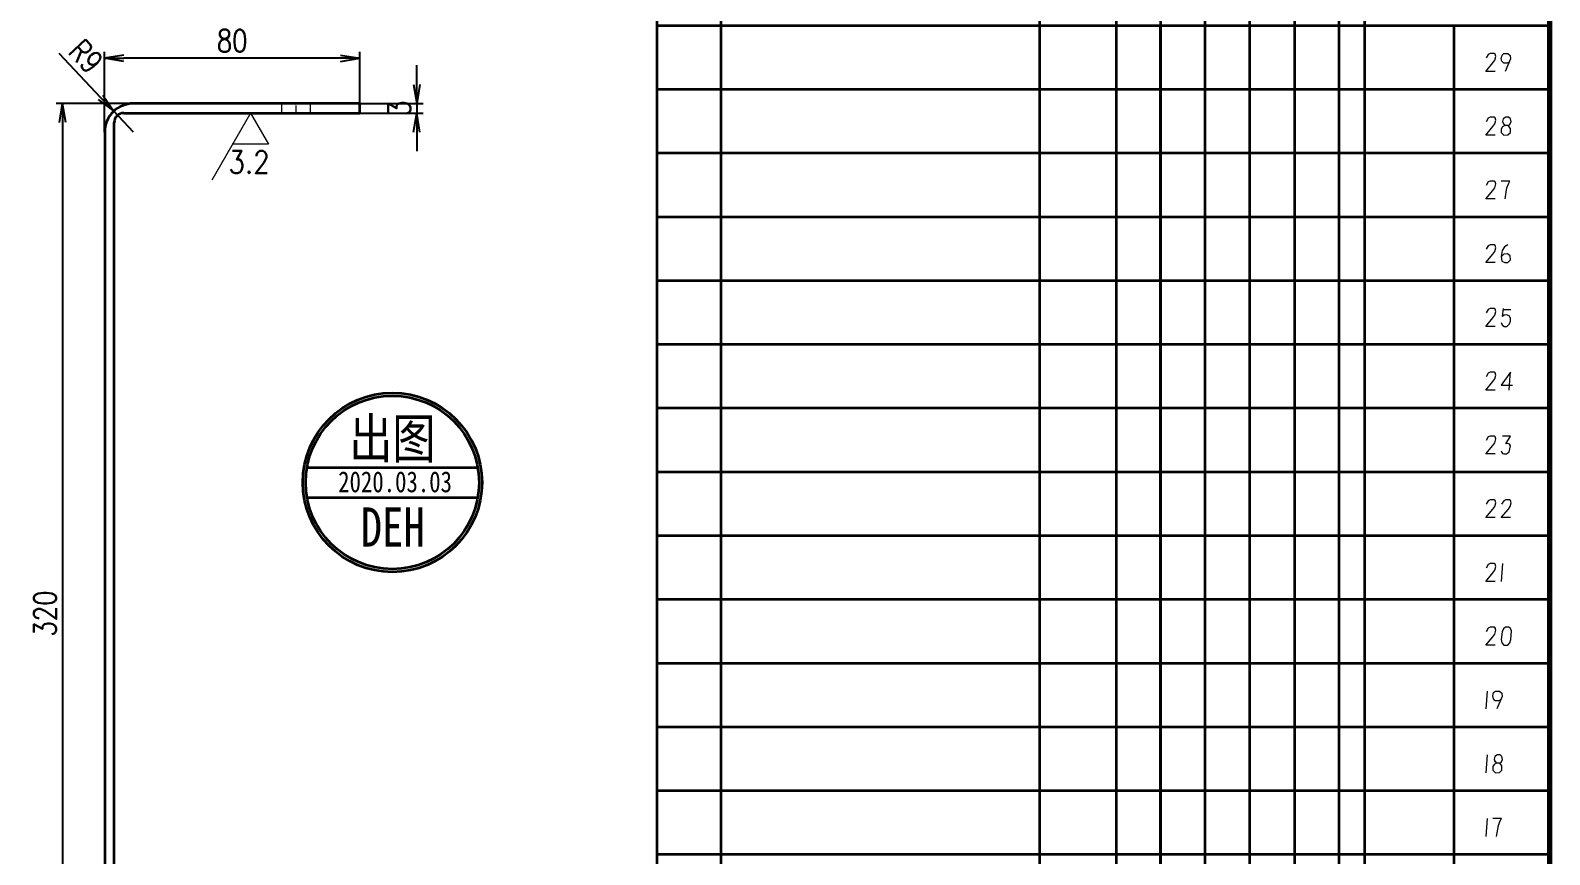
# Model space of a CAD drawing. Header units: millimetres. Extents: x 1333 to 104182, y -62616 to -5704.
# Drawn here: x 46694.8 to 47171.3, y -61922.8 to -61664.3 of the extents above; entities that cross this region are included whole.
import ezdxf
from ezdxf.enums import TextEntityAlignment as Align

# ---------------------------------------------------------------- set-up
doc = ezdxf.new("R2010")
doc.units = ezdxf.units.MM
doc.header["$LTSCALE"] = 0.5
doc.linetypes.add('DASHDOT', pattern=[18.5, 12, -3, 0.5, -3])
doc.linetypes.add('DASHED', pattern=[15, 12, -3])
doc.layers.add('08', color=1, linetype='Continuous')
doc.layers.add('7标注层', color=4, linetype='Continuous')
doc.layers.add('标注线', color=3, linetype='Continuous', lineweight=18)
doc.styles.add('KAI', font='simplex.shx', dxfattribs={"width": 0.8, "bigfont": 'extfont.shx'})
doc.styles.get("Standard").update_dxf_attribs({"font": 'simplex.shx'})
doc.styles.add('国标', font='simfang.ttf', dxfattribs={"width": 0.8})
doc.dimstyles.new('KAI-2', dxfattribs={"dimscale": 2, "dimtxt": 3.5, "dimasz": 3, "dimexe": 1, "dimexo": 0, "dimgap": 1, "dimtad": 1, "dimtoh": 1, "dimdsep": 46, "dimtxsty": 'KAI', "dimblk1": 'OPEN', "dimblk2": 'OPEN', "dimsah": 1, "dimcen": 0, "dimclrd": 7, "dimclre": 7, "dimclrt": 140, "dimazin": 2, "dimtfac": 0.7, "dimtix": 1, "dimtmove": 1, "dimatfit": 3, "dimldrblk": 'OPEN', "dimfxl": 0, "dimtvp": 1, "dimtolj": 2, "dimarcsym": 0})

# ---------------------------------------------------------------- blocks, each defined once
blk = doc.blocks.new('_Open')
at = {"color": 0, "linetype": 'ByBlock', "lineweight": -2}
for p, q in [((-1, 0.167), (0, 0)), ((-1, -0.167), (0, 0)), ((0, 0), (-1, 0))]:
    blk.add_line(p, q, dxfattribs=at)
blk = doc.blocks.new('*D69')
at = {"layer": '7标注层', "color": 7, "lineweight": -2, "transparency": 16777216}
for p, q in [((46815.99, -61681.2), (46815.99, -61675.2)), ((46798.09, -61687.2), (46817.99, -61687.2)), ((46798.09, -61690.2), (46817.99, -61690.2)), ((46815.99, -61687.2), (46815.99, -61690.2)), ((46815.99, -61696.2), (46815.99, -61702.2))]:
    blk.add_line(p, q, dxfattribs=at)
at = {"layer": 'Defpoints', "color": 0, "transparency": 16777216}
for p in [(46798.09, -61687.2), (46798.09, -61690.2), (46815.99, -61690.2)]:
    blk.add_point(p, dxfattribs=at)
at = {"layer": '7标注层', "color": 7, "lineweight": -2, "transparency": 16777216, "xscale": 6, "yscale": 6, "zscale": 6}
for p, rotation in [((46815.99, -61687.2), 270), ((46815.99, -61690.2), 90)]:
    blk.add_blockref('_Open', p, dxfattribs=dict(at, rotation=rotation))
at = {"layer": '7标注层', "color": 140, "transparency": 16777216, "insert": (46810.49, -61688.7), "char_height": 7, "attachment_point": 5, "rotation": 90, "style": 'KAI'}
blk.add_mtext('\\A2;3', dxfattribs=at)
blk = doc.blocks.new('*D70')
at = {"layer": '7标注层', "color": 7, "lineweight": -2, "transparency": 16777216}
for p, q in [((46718.09, -61696.2), (46718.09, -61671.03)), ((46798.09, -61687.2), (46798.09, -61671.03)), ((46792.09, -61673.03), (46724.09, -61673.03))]:
    blk.add_line(p, q, dxfattribs=at)
at = {"layer": 'Defpoints', "color": 0, "transparency": 16777216}
for p in [(46718.09, -61673.03), (46798.09, -61687.2), (46718.09, -61696.2)]:
    blk.add_point(p, dxfattribs=at)
at = {"layer": '7标注层', "color": 7, "lineweight": -2, "transparency": 16777216, "xscale": 6, "yscale": 6, "zscale": 6, "rotation": 180}
blk.add_blockref('_Open', (46718.09, -61673.03), dxfattribs=at)
at = {"layer": '7标注层', "color": 7, "lineweight": -2, "transparency": 16777216, "xscale": 6, "yscale": 6, "zscale": 6}
blk.add_blockref('_Open', (46798.09, -61673.03), dxfattribs=at)
at = {"layer": '7标注层', "color": 140, "transparency": 16777216, "insert": (46758.09, -61667.53), "char_height": 7, "attachment_point": 5, "style": 'KAI'}
blk.add_mtext('\\A2;80', dxfattribs=at)
blk = doc.blocks.new('*D71')
at = {"layer": '7标注层', "color": 7, "lineweight": -2, "transparency": 16777216}
for p, q in [((46727.65, -61687.2), (46702.88, -61687.2)), ((46704.88, -61693.2), (46704.88, -62001.2)), ((46718.09, -62007.2), (46702.88, -62007.2))]:
    blk.add_line(p, q, dxfattribs=at)
at = {"layer": 'Defpoints', "color": 0, "transparency": 16777216}
for p in [(46727.65, -61687.2), (46704.88, -62007.2), (46718.09, -62007.2)]:
    blk.add_point(p, dxfattribs=at)
at = {"layer": '7标注层', "color": 7, "lineweight": -2, "transparency": 16777216, "xscale": 6, "yscale": 6, "zscale": 6}
for p, rotation in [((46704.88, -61687.2), 90), ((46704.88, -62007.2), 270)]:
    blk.add_blockref('_Open', p, dxfattribs=dict(at, rotation=rotation))
at = {"layer": '7标注层', "color": 140, "transparency": 16777216, "insert": (46699.38, -61847.2), "char_height": 7, "attachment_point": 5, "rotation": 90, "style": 'KAI'}
blk.add_mtext('\\A2;320', dxfattribs=at)
blk = doc.blocks.new('*D73')
at = {"layer": '7标注层', "color": 7, "lineweight": -2, "transparency": 16777216}
for p, q in [((46703.76, -61671.39), (46716.82, -61685.28)), ((46727.09, -61696.2), (46720.93, -61689.65))]:
    blk.add_line(p, q, dxfattribs=at)
at = {"layer": 'Defpoints', "color": 0, "transparency": 16777216}
for p in [(46720.93, -61689.65), (46727.09, -61696.2)]:
    blk.add_point(p, dxfattribs=at)
at = {"layer": '7标注层', "color": 7, "lineweight": -2, "transparency": 16777216, "xscale": 6, "yscale": 6, "zscale": 6, "rotation": 313.2403200733043}
blk.add_blockref('_Open', (46720.93, -61689.65), dxfattribs=at)
at = {"layer": '7标注层', "color": 140, "transparency": 16777216, "insert": (46712.24, -61672.38), "char_height": 7, "attachment_point": 5, "rotation": 313.2403, "style": 'KAI'}
blk.add_mtext('\\A2;R9', dxfattribs=at)
blk = doc.blocks.new('ccd2')
at = {"color": 3, "lineweight": 13, "ltscale": 0.303109}
blk.add_line((53697.91, -20368.76), (53691.85, -20379.26), dxfattribs=at)
at = {"color": 3, "lineweight": 13, "ltscale": 0.141451}
for p, q in [((53697.91, -20368.76), (53700.74, -20373.66)), ((53700.74, -20373.66), (53695.08, -20373.66))]:
    blk.add_line(p, q, dxfattribs=at)
blk = doc.blocks.new('D')
at = {"color": 7, "lineweight": 35, "ltscale": 0.25}
for p, q in [((54076.08, -14049.04), (54076.08, -14069.04)), ((54096.08, -14049.04), (54096.08, -14069.04)), ((54196.08, -14049.04), (54196.08, -14069.04)), ((54220.08, -14049.04), (54220.08, -14069.04)), ((54234.08, -14069.04), (54234.08, -14049.04)), ((54248.08, -14069.04), (54248.08, -14049.04)), ((54262.08, -14069.04), (54262.08, -14049.04)), ((54276.08, -14049.04), (54276.08, -14069.04)), ((54290.08, -14069.04), (54290.08, -14049.04)), ((54298.08, -14069.04), (54298.08, -14049.04)), ((54326.08, -14049.04), (54326.08, -14069.04))]:
    blk.add_line(p, q, dxfattribs=at)
at = {"color": 7, "lineweight": 35}
for p, q in [((54356.08, -14049.04), (54076.08, -14049.04)), ((54356.08, -14069.04), (54076.08, -14069.04))]:
    blk.add_line(p, q, dxfattribs=at)
blk = doc.blocks.new('arwear')
at = {"layer": '08', "color": 3, "xscale": 0.5, "yscale": 0.5, "zscale": 0.5}
for p in [(26347.04, -5312.51), (26347.04, -5322.51), (26347.04, -5332.51), (26347.04, -5342.51), (26347.04, -5352.51), (26347.04, -5362.51), (26347.04, -5372.51), (26347.04, -5382.51), (26347.04, -5392.51), (26347.04, -5402.51), (26347.04, -5412.51), (26347.04, -5422.51), (26347.04, -5432.51), (26347.04, -5442.51)]:
    blk.add_blockref('D', p, dxfattribs=at)
blk = doc.blocks.new('999')
at = {"color": 7, "lineweight": 70}
blk.add_line((75894.98, -10191.12), (75894.98, -11913.12), dxfattribs=at)
at = {"color": 7, "lineweight": 35, "ltscale": 0.25}
for p, q in [((75474.98, -10491.12), (75474.98, -10671.12)), ((75504.98, -10491.12), (75504.98, -10671.12)), ((75654.98, -10491.12), (75654.98, -10671.12)), ((75690.98, -10491.12), (75690.98, -10671.12)), ((75711.98, -10671.12), (75711.98, -10491.12)), ((75732.98, -10671.12), (75732.98, -10491.12)), ((75753.98, -10671.12), (75753.98, -10491.12)), ((75774.98, -10491.12), (75774.98, -10671.12)), ((75795.98, -10671.12), (75795.98, -10491.12)), ((75807.98, -10671.12), (75807.98, -10491.12)), ((75849.98, -10551.12), (75849.98, -10581.12)), ((75894.98, -10581.12), (75894.98, -10551.12)), ((75849.98, -10581.12), (75849.98, -10611.12)), ((75894.98, -10611.12), (75894.98, -10581.12)), ((75849.98, -10611.12), (75849.98, -10641.12)), ((75894.98, -10641.12), (75894.98, -10611.12)), ((75474.98, -10641.12), (75474.98, -10821.12)), ((75474.98, -10641.12), (75474.98, -10821.12)), ((75504.98, -10641.12), (75504.98, -10821.12)), ((75504.98, -10641.12), (75504.98, -10821.12)), ((75654.98, -10641.12), (75654.98, -10821.12)), ((75654.98, -10641.12), (75654.98, -10821.12)), ((75690.98, -10641.12), (75690.98, -10821.12)), ((75690.98, -10641.12), (75690.98, -10821.12)), ((75711.98, -10821.12), (75711.98, -10641.12)), ((75711.98, -10821.12), (75711.98, -10641.12)), ((75732.98, -10821.12), (75732.98, -10641.12)), ((75732.98, -10821.12), (75732.98, -10641.12)), ((75753.98, -10821.12), (75753.98, -10641.12)), ((75753.98, -10821.12), (75753.98, -10641.12)), ((75774.98, -10641.12), (75774.98, -10821.12)), ((75774.98, -10641.12), (75774.98, -10821.12)), ((75795.98, -10821.12), (75795.98, -10641.12)), ((75807.98, -10821.12), (75807.98, -10641.12)), ((75849.98, -10641.12), (75849.98, -10671.12)), ((75894.98, -10671.12), (75894.98, -10641.12)), ((75849.98, -10671.12), (75849.98, -10701.12)), ((75894.98, -10701.12), (75894.98, -10671.12)), ((75849.98, -10701.12), (75849.98, -10731.12)), ((75894.98, -10731.12), (75894.98, -10701.12)), ((75474.98, -10731.12), (75474.98, -10971.12)), ((75474.98, -10731.12), (75474.98, -10971.12)), ((75474.98, -10731.12), (75474.98, -10821.12)), ((75474.98, -10731.12), (75474.98, -10761.12)), ((75474.98, -10731.12), (75474.98, -10821.12)), ((75474.98, -10731.12), (75474.98, -10761.12)), ((75504.98, -10731.12), (75504.98, -10971.12)), ((75504.98, -10731.12), (75504.98, -10971.12)), ((75504.98, -10731.12), (75504.98, -10821.12)), ((75504.98, -10731.12), (75504.98, -10761.12)), ((75504.98, -10731.12), (75504.98, -10821.12)), ((75504.98, -10731.12), (75504.98, -10761.12)), ((75654.98, -10731.12), (75654.98, -10971.12)), ((75654.98, -10731.12), (75654.98, -10971.12)), ((75654.98, -10731.12), (75654.98, -10821.12)), ((75654.98, -10731.12), (75654.98, -10761.12)), ((75654.98, -10731.12), (75654.98, -10821.12)), ((75654.98, -10731.12), (75654.98, -10761.12)), ((75690.98, -10731.12), (75690.98, -10821.12)), ((75690.98, -10731.12), (75690.98, -10821.12)), ((75711.98, -11211.12), (75711.98, -10731.12)), ((75711.98, -10821.12), (75711.98, -10731.12)), ((75711.98, -10821.12), (75711.98, -10731.12)), ((75732.98, -11211.12), (75732.98, -10731.12)), ((75732.98, -10821.12), (75732.98, -10731.12)), ((75732.98, -10821.12), (75732.98, -10731.12)), ((75753.98, -11211.12), (75753.98, -10731.12)), ((75753.98, -10821.12), (75753.98, -10731.12)), ((75753.98, -10761.12), (75753.98, -10731.12)), ((75753.98, -10821.12), (75753.98, -10731.12)), ((75753.98, -10761.12), (75753.98, -10731.12)), ((75774.98, -10731.12), (75774.98, -11211.12)), ((75774.98, -10731.12), (75774.98, -10821.12)), ((75774.98, -10731.12), (75774.98, -10821.12)), ((75795.98, -10821.12), (75795.98, -10731.12)), ((75849.98, -10731.12), (75849.98, -10761.12)), ((75894.98, -10761.12), (75894.98, -10731.12)), ((75849.98, -10761.12), (75849.98, -10791.12)), ((75894.98, -10791.12), (75894.98, -10761.12)), ((75795.98, -10821.12), (75795.98, -10791.12)), ((75849.98, -10791.12), (75849.98, -10821.12)), ((75894.98, -10821.12), (75894.98, -10791.12)), ((75474.98, -10821.12), (75474.98, -10851.12)), ((75474.98, -10821.12), (75474.98, -10851.12)), ((75474.98, -10821.12), (75474.98, -10851.12)), ((75474.98, -10821.12), (75474.98, -10851.12)), ((75504.98, -10821.12), (75504.98, -10851.12)), ((75504.98, -10821.12), (75504.98, -10851.12)), ((75504.98, -10821.12), (75504.98, -10851.12)), ((75504.98, -10821.12), (75504.98, -10851.12)), ((75654.98, -10821.12), (75654.98, -10851.12)), ((75654.98, -10821.12), (75654.98, -10851.12)), ((75654.98, -10821.12), (75654.98, -10851.12)), ((75654.98, -10821.12), (75654.98, -10851.12)), ((75690.98, -10821.12), (75690.98, -10851.12)), ((75690.98, -10821.12), (75690.98, -10851.12)), ((75690.98, -10821.12), (75690.98, -10851.12)), ((75690.98, -10821.12), (75690.98, -10851.12)), ((75711.98, -10851.12), (75711.98, -10821.12)), ((75711.98, -10851.12), (75711.98, -10821.12)), ((75711.98, -10851.12), (75711.98, -10821.12)), ((75711.98, -10851.12), (75711.98, -10821.12)), ((75732.98, -10851.12), (75732.98, -10821.12)), ((75732.98, -10851.12), (75732.98, -10821.12)), ((75732.98, -10851.12), (75732.98, -10821.12)), ((75732.98, -10851.12), (75732.98, -10821.12)), ((75753.98, -10851.12), (75753.98, -10821.12)), ((75753.98, -10851.12), (75753.98, -10821.12)), ((75753.98, -10851.12), (75753.98, -10821.12)), ((75753.98, -10851.12), (75753.98, -10821.12)), ((75774.98, -10821.12), (75774.98, -10851.12)), ((75774.98, -10821.12), (75774.98, -10851.12)), ((75774.98, -10821.12), (75774.98, -10851.12)), ((75774.98, -10821.12), (75774.98, -10851.12)), ((75795.98, -10851.12), (75795.98, -10821.12)), ((75795.98, -10851.12), (75795.98, -10821.12)), ((75807.98, -11061.12), (75807.98, -10821.12)), ((75807.98, -11061.12), (75807.98, -10821.12)), ((75807.98, -10911.12), (75807.98, -10821.12)), ((75849.98, -10821.12), (75849.98, -10851.12)), ((75894.98, -10851.12), (75894.98, -10821.12)), ((75795.98, -10881.12), (75795.98, -10851.12)), ((75795.98, -10881.12), (75795.98, -10851.12)), ((75795.98, -10881.12), (75795.98, -10851.12)), ((75807.98, -10911.12), (75807.98, -10851.12)), ((75849.98, -10851.12), (75849.98, -10881.12)), ((75894.98, -10881.12), (75894.98, -10851.12)), ((75807.98, -10911.12), (75807.98, -10881.12)), ((75807.98, -10911.12), (75807.98, -10881.12)), ((75849.98, -10881.12), (75849.98, -10911.12)), ((75894.98, -10911.12), (75894.98, -10881.12)), ((75849.98, -10911.12), (75849.98, -10941.12)), ((75894.98, -10941.12), (75894.98, -10911.12))]:
    blk.add_line(p, q, dxfattribs=at)
at = {"color": 7, "lineweight": 35}
for p, q in [((75894.98, -10581.12), (75474.98, -10581.12)), ((75894.98, -10611.12), (75474.98, -10611.12)), ((75894.98, -10641.12), (75474.98, -10641.12)), ((75894.98, -10671.12), (75474.98, -10671.12)), ((75894.98, -10701.12), (75474.98, -10701.12)), ((75894.98, -10731.12), (75474.98, -10731.12)), ((75894.98, -10761.12), (75474.98, -10761.12)), ((75894.98, -10791.12), (75474.98, -10791.12)), ((75894.98, -10821.12), (75474.98, -10821.12)), ((75894.98, -10851.12), (75474.98, -10851.12)), ((75894.98, -10881.12), (75474.98, -10881.12)), ((75894.98, -10911.12), (75474.98, -10911.12))]:
    blk.add_line(p, q, dxfattribs=at)
at = {"color": 7, "lineweight": 13}
for points in [[(75869.39, -10572.57), (75864.98, -10572.57), (75868.34, -10568.58), (75869.18, -10567.32), (75869.6, -10565.54), (75869.39, -10564.49), (75868.86, -10564.17), (75867.08, -10564.17), (75866.13, -10564.59), (75865.08, -10566.27)], [(75876, -10568.27), (75874.85, -10568.69), (75873.38, -10568.69), (75872.54, -10567.85), (75872.22, -10566.48), (75872.64, -10564.91), (75873.48, -10564.17), (75875.37, -10564.17), (75876.42, -10565.12), (75876.63, -10566.69), (75874.11, -10572.57)], [(75869.39, -10602.57), (75864.98, -10602.57), (75868.34, -10598.58), (75869.18, -10597.32), (75869.6, -10595.54), (75869.39, -10594.49), (75868.86, -10594.17), (75867.08, -10594.17), (75866.13, -10594.59), (75865.08, -10596.27)], [(75875.48, -10598.06), (75876.11, -10597.74), (75876.84, -10596.38), (75876.53, -10594.91), (75875.69, -10594.17), (75874.43, -10594.17), (75873.17, -10594.91), (75872.85, -10596.17), (75873.27, -10597.32), (75873.9, -10598.06)], [(75869.39, -10632.57), (75864.98, -10632.57), (75868.34, -10628.58), (75869.18, -10627.32), (75869.6, -10625.54), (75869.39, -10624.49), (75868.86, -10624.17), (75867.08, -10624.17), (75866.13, -10624.59), (75865.08, -10626.27)], [(75874.01, -10632.57), (75874.85, -10627.43), (75875.58, -10625.54), (75876.32, -10624.17), (75872.22, -10624.17)], [(75869.39, -10662.57), (75864.98, -10662.57), (75868.34, -10658.58), (75869.18, -10657.32), (75869.6, -10655.54), (75869.39, -10654.49), (75868.86, -10654.17), (75867.08, -10654.17), (75866.13, -10654.59), (75865.08, -10656.27)], [(75875.37, -10654.17), (75873.8, -10655.12), (75872.64, -10656.9), (75872.22, -10659.63), (75872.54, -10661.84), (75873.9, -10662.57), (75875.37, -10662.57), (75876.63, -10661.31), (75876.42, -10659.42), (75875.16, -10658.48), (75873.48, -10658.58), (75872.33, -10659.74)], [(75869.39, -10692.57), (75864.98, -10692.57), (75868.34, -10688.58), (75869.18, -10687.32), (75869.6, -10685.54), (75869.39, -10684.49), (75868.86, -10684.17), (75867.08, -10684.17), (75866.13, -10684.59), (75865.08, -10686.27)], [(75872.22, -10690.68), (75872.64, -10691.84), (75873.59, -10692.57), (75874.85, -10692.57), (75876.11, -10691.31), (75876.53, -10690.05), (75876.53, -10688.69), (75875.9, -10687.53), (75874.74, -10687.11), (75873.59, -10687.32), (75872.85, -10687.95), (75873.27, -10684.17)], [(75873.27, -10684.59), (75876.74, -10684.59)], [(75869.39, -10722.57), (75864.98, -10722.57), (75868.34, -10718.58), (75869.18, -10717.32), (75869.6, -10715.54), (75869.39, -10714.49), (75868.86, -10714.17), (75867.08, -10714.17), (75866.13, -10714.59), (75865.08, -10716.27)], [(75875.9, -10722.57), (75876.32, -10717.85), (75876.63, -10714.17), (75872.22, -10720.26), (75877.47, -10720.26)], [(75869.39, -10752.57), (75864.98, -10752.57), (75868.34, -10748.58), (75869.18, -10747.32), (75869.6, -10745.54), (75869.39, -10744.49), (75868.86, -10744.17), (75867.08, -10744.17), (75866.13, -10744.59), (75865.08, -10746.27)], [(75872.22, -10751.21), (75872.43, -10751.84), (75872.75, -10752.36), (75873.38, -10752.57), (75874.64, -10752.57), (75875.16, -10752.26), (75875.9, -10751.63), (75876.53, -10748.79), (75876.11, -10748.06), (75875.27, -10747.64), (75874.43, -10747.85), (75876.53, -10744.17), (75872.75, -10744.17)], [(75869.39, -10782.57), (75864.98, -10782.57), (75868.34, -10778.58), (75869.18, -10777.32), (75869.6, -10775.54), (75869.39, -10774.49), (75868.86, -10774.17), (75867.08, -10774.17), (75866.13, -10774.59), (75865.08, -10776.27)], [(75876.63, -10782.57), (75872.22, -10782.57), (75875.58, -10778.58), (75876.42, -10777.32), (75876.84, -10775.54), (75876.63, -10774.49), (75876.11, -10774.17), (75874.32, -10774.17), (75873.38, -10774.59), (75872.33, -10776.27)], [(75869.39, -10812.57), (75864.98, -10812.57), (75868.34, -10808.58), (75869.18, -10807.32), (75869.6, -10805.54), (75869.39, -10804.49), (75868.86, -10804.17), (75867.08, -10804.17), (75866.13, -10804.59), (75865.08, -10806.27)], [(75872.85, -10804.17), (75872.54, -10808.37), (75872.22, -10812.57)], [(75869.39, -10842.57), (75864.98, -10842.57), (75868.34, -10838.58), (75869.18, -10837.32), (75869.6, -10835.54), (75869.39, -10834.49), (75868.86, -10834.17), (75867.08, -10834.17), (75866.13, -10834.59), (75865.08, -10836.27)], [(75865.61, -10864.17), (75865.29, -10868.37), (75864.98, -10872.57)], [(75872.01, -10868.27), (75870.86, -10868.69), (75869.39, -10868.69), (75868.55, -10867.85), (75868.23, -10866.48), (75868.65, -10864.91), (75869.49, -10864.17), (75871.38, -10864.17), (75872.43, -10865.12), (75872.64, -10866.69), (75870.12, -10872.57)], [(75865.61, -10894.17), (75865.29, -10898.37), (75864.98, -10902.57)], [(75871.49, -10898.06), (75872.12, -10897.74), (75872.85, -10896.38), (75872.54, -10894.91), (75871.7, -10894.17), (75870.44, -10894.17), (75869.18, -10894.91), (75868.86, -10896.17), (75869.28, -10897.32), (75869.91, -10898.06)], [(75865.61, -10924.17), (75865.29, -10928.37), (75864.98, -10932.57)], [(75870.02, -10932.57), (75870.86, -10927.43), (75871.59, -10925.54), (75872.33, -10924.17), (75868.23, -10924.17)]]:
    blk.add_lwpolyline(points, dxfattribs=at)
for points in [[(75873.48, -10602.57), (75875.37, -10602.47), (75876.53, -10601.31), (75876.53, -10599.42), (75875.48, -10598.06), (75873.9, -10598.06), (75872.85, -10598.69), (75872.22, -10599.74), (75872.22, -10601.31)], [(75875.27, -10842.57), (75876.21, -10841.42), (75876.74, -10839.95), (75877.05, -10835.75), (75876.63, -10834.7), (75875.79, -10834.17), (75874.22, -10834.17), (75873.27, -10834.91), (75872.64, -10836.27), (75872.22, -10839.84), (75872.54, -10841.42), (75873.48, -10842.57)], [(75869.49, -10902.57), (75871.38, -10902.47), (75872.54, -10901.31), (75872.54, -10899.42), (75871.49, -10898.06), (75869.91, -10898.06), (75868.86, -10898.69), (75868.23, -10899.74), (75868.23, -10901.31)]]:
    blk.add_lwpolyline(points, close=True, dxfattribs=at)
at = {"layer": '08', "color": 7}
for p, q in [((75690.98, -11001.12), (75690.98, -10851.12)), ((75795.98, -10971.12), (75795.98, -10881.12))]:
    blk.add_line(p, q, dxfattribs=at)
blk = doc.blocks.new('vfagdb')
h = blk.add_hatch(color=1)
h.paths.add_polyline_path([(111211.22, -38347.15, 1), (111183.1, -38347.15, 1)])
h.paths.add_polyline_path([(111210.75, -38347.15, 1), (111183.57, -38347.15, 1)], flags=16)
h.paths.add_polyline_path([(111190.3, -38358.72), (111204.11, -38358.72), (111204.11, -38349.7), (111190.3, -38349.7)], flags=8)
at = {"lineweight": 35}
for p, q in [((111183.77, -38344.8), (111210.55, -38344.8)), ((111183.77, -38349.49), (111210.55, -38349.49))]:
    blk.add_line(p, q, dxfattribs=at)
at = {"color": 1, "lineweight": 35}
for radius in [14.06, 13.59]:
    blk.add_circle((111197.16, -38347.15), radius, dxfattribs=at)
at = {"color": 4, "style": '国标', "width": 0.8}
blk.add_text('DEH', height=6.152, dxfattribs=at).set_placement((111197.21, -38357.22), align=Align.CENTER)
at = {"color": 3, "style": '国标', "width": 0.8}
blk.add_attdef('出图', text='', height=6.19, dxfattribs=at).set_placement((111197.16, -38340.26), align=Align.MIDDLE_CENTER)
at = {"color": 2, "style": '国标', "width": 0.8}
blk.add_attdef('2019.12.25', text='', height=3.28, dxfattribs=at).set_placement((111197.58, -38347.05), align=Align.MIDDLE_CENTER)
blk = doc.blocks.new('4545')
at = {"layer": '标注线'}
blk.add_blockref('vfagdb', (192.73, 219.99), dxfattribs=at).add_auto_attribs({'2019.12.25': '2020.03.03', '出图': '出图'})

msp = doc.modelspace()

# ---------------------------------------------------------------- linework, layer by layer
at = {"color": 7, "lineweight": 70}
msp.add_line((47171.32, -61422.825), (47171.32, -62570.825), dxfattribs=at)
at = {"color": 7, "lineweight": 35, "ltscale": 0.25}
for p, q in [((47171.32, -61682.825), (47171.32, -61662.825)), ((47171.32, -61702.825), (47171.32, -61682.825)), ((47171.32, -61722.825), (47171.32, -61702.825)), ((47171.32, -61742.825), (47171.32, -61722.825)), ((47171.32, -61762.825), (47171.32, -61742.825))]:
    msp.add_line(p, q, dxfattribs=at)
at = {"lineweight": 35}
for p, q in [((46724.094, -61690.204), (46798.094, -61690.204)), ((46798.094, -61687.204), (46727.094, -61687.204)), ((46718.094, -61696.204), (46718.094, -62007.204)), ((46721.094, -62007.204), (46721.094, -61693.204))]:
    msp.add_line(p, q, dxfattribs=at)
at = {"color": 2, "linetype": 'DASHED', "lineweight": 5, "ltscale": 0.075}
for p, q in [((46773.594, -61687.204), (46773.594, -61690.204)), ((46773.594, -61687.204), (46773.594, -61690.204)), ((46782.594, -61687.204), (46782.594, -61690.204)), ((46782.594, -61687.204), (46782.594, -61690.204))]:
    msp.add_line(p, q, dxfattribs=at)
at = {"color": 1, "linetype": 'DASHDOT', "lineweight": 5, "ltscale": 0.090015}
msp.add_line((46778.094, -61686.904), (46778.094, -61690.504), dxfattribs=at)
at = {"lineweight": 35, "ltscale": 0.075}
msp.add_line((46798.094, -61690.204), (46798.094, -61687.204), dxfattribs=at)
at = {"color": 7, "lineweight": 13}
for points in [[(47154.26, -61677.125), (47151.32, -61677.125), (47153.56, -61674.465), (47154.12, -61673.625), (47154.4, -61672.435), (47154.26, -61671.735), (47153.91, -61671.525), (47152.72, -61671.525), (47152.09, -61671.805), (47151.39, -61672.925)], [(47158.67, -61674.255), (47157.9, -61674.535), (47156.92, -61674.535), (47156.36, -61673.975), (47156.15, -61673.065), (47156.43, -61672.015), (47156.99, -61671.525), (47158.25, -61671.525), (47158.95, -61672.155), (47159.09, -61673.205), (47157.41, -61677.125)], [(47154.26, -61697.125), (47151.32, -61697.125), (47153.56, -61694.465), (47154.12, -61693.625), (47154.4, -61692.435), (47154.26, -61691.735), (47153.91, -61691.525), (47152.72, -61691.525), (47152.09, -61691.805), (47151.39, -61692.925)], [(47158.32, -61694.115), (47158.74, -61693.905), (47159.23, -61692.995), (47159.02, -61692.015), (47158.46, -61691.525), (47157.62, -61691.525), (47156.78, -61692.015), (47156.57, -61692.855), (47156.85, -61693.625), (47157.27, -61694.115)], [(47154.26, -61717.125), (47151.32, -61717.125), (47153.56, -61714.465), (47154.12, -61713.625), (47154.4, -61712.435), (47154.26, -61711.735), (47153.91, -61711.525), (47152.72, -61711.525), (47152.09, -61711.805), (47151.39, -61712.925)], [(47157.34, -61717.125), (47157.9, -61713.695), (47158.39, -61712.435), (47158.88, -61711.525), (47156.15, -61711.525)], [(47154.26, -61737.125), (47151.32, -61737.125), (47153.56, -61734.465), (47154.12, -61733.625), (47154.4, -61732.435), (47154.26, -61731.735), (47153.91, -61731.525), (47152.72, -61731.525), (47152.09, -61731.805), (47151.39, -61732.925)], [(47158.25, -61731.525), (47157.2, -61732.155), (47156.43, -61733.345), (47156.15, -61735.165), (47156.36, -61736.635), (47157.27, -61737.125), (47158.25, -61737.125), (47159.09, -61736.285), (47158.95, -61735.025), (47158.11, -61734.395), (47156.99, -61734.465), (47156.22, -61735.235)], [(47154.26, -61757.125), (47151.32, -61757.125), (47153.56, -61754.465), (47154.12, -61753.625), (47154.4, -61752.435), (47154.26, -61751.735), (47153.91, -61751.525), (47152.72, -61751.525), (47152.09, -61751.805), (47151.39, -61752.925)], [(47156.15, -61755.865), (47156.43, -61756.635), (47157.06, -61757.125), (47157.9, -61757.125), (47158.74, -61756.285), (47159.02, -61755.445), (47159.02, -61754.535), (47158.6, -61753.765), (47157.83, -61753.485), (47157.06, -61753.625), (47156.57, -61754.045), (47156.85, -61751.525)], [(47156.85, -61751.805), (47159.16, -61751.805)], [(47154.26, -61777.125), (47151.32, -61777.125), (47153.56, -61774.465), (47154.12, -61773.625), (47154.4, -61772.435), (47154.26, -61771.735), (47153.91, -61771.525), (47152.72, -61771.525), (47152.09, -61771.805), (47151.39, -61772.925)], [(47158.6, -61777.125), (47158.88, -61773.975), (47159.09, -61771.525), (47156.15, -61775.585), (47159.65, -61775.585)], [(47154.26, -61797.125), (47151.32, -61797.125), (47153.56, -61794.465), (47154.12, -61793.625), (47154.4, -61792.435), (47154.26, -61791.735), (47153.91, -61791.525), (47152.72, -61791.525), (47152.09, -61791.805), (47151.39, -61792.925)], [(47156.15, -61796.215), (47156.29, -61796.635), (47156.5, -61796.985), (47156.92, -61797.125), (47157.76, -61797.125), (47158.11, -61796.915), (47158.6, -61796.495), (47159.02, -61794.605), (47158.74, -61794.115), (47158.18, -61793.835), (47157.62, -61793.975), (47159.02, -61791.525), (47156.5, -61791.525)], [(47154.26, -61817.125), (47151.32, -61817.125), (47153.56, -61814.465), (47154.12, -61813.625), (47154.4, -61812.435), (47154.26, -61811.735), (47153.91, -61811.525), (47152.72, -61811.525), (47152.09, -61811.805), (47151.39, -61812.925)], [(47159.09, -61817.125), (47156.15, -61817.125), (47158.39, -61814.465), (47158.95, -61813.625), (47159.23, -61812.435), (47159.09, -61811.735), (47158.74, -61811.525), (47157.55, -61811.525), (47156.92, -61811.805), (47156.22, -61812.925)], [(47154.26, -61837.125), (47151.32, -61837.125), (47153.56, -61834.465), (47154.12, -61833.625), (47154.4, -61832.435), (47154.26, -61831.735), (47153.91, -61831.525), (47152.72, -61831.525), (47152.09, -61831.805), (47151.39, -61832.925)], [(47156.57, -61831.525), (47156.36, -61834.325), (47156.15, -61837.125)], [(47154.26, -61857.125), (47151.32, -61857.125), (47153.56, -61854.465), (47154.12, -61853.625), (47154.4, -61852.435), (47154.26, -61851.735), (47153.91, -61851.525), (47152.72, -61851.525), (47152.09, -61851.805), (47151.39, -61852.925)], [(47151.74, -61871.525), (47151.53, -61874.325), (47151.32, -61877.125)], [(47156.01, -61874.255), (47155.24, -61874.535), (47154.26, -61874.535), (47153.7, -61873.975), (47153.49, -61873.065), (47153.77, -61872.015), (47154.33, -61871.525), (47155.59, -61871.525), (47156.29, -61872.155), (47156.43, -61873.205), (47154.75, -61877.125)], [(47151.74, -61891.525), (47151.53, -61894.325), (47151.32, -61897.125)], [(47155.66, -61894.115), (47156.08, -61893.905), (47156.57, -61892.995), (47156.36, -61892.015), (47155.8, -61891.525), (47154.96, -61891.525), (47154.12, -61892.015), (47153.91, -61892.855), (47154.19, -61893.625), (47154.61, -61894.115)], [(47151.74, -61911.525), (47151.53, -61914.325), (47151.32, -61917.125)], [(47154.68, -61917.125), (47155.24, -61913.695), (47155.73, -61912.435), (47156.22, -61911.525), (47153.49, -61911.525)]]:
    msp.add_lwpolyline(points, dxfattribs=at)
for points in [[(47156.99, -61697.125), (47158.25, -61697.055), (47159.02, -61696.285), (47159.02, -61695.025), (47158.32, -61694.115), (47157.27, -61694.115), (47156.57, -61694.535), (47156.15, -61695.235), (47156.15, -61696.285)], [(47158.18, -61857.125), (47158.81, -61856.355), (47159.16, -61855.375), (47159.37, -61852.575), (47159.09, -61851.875), (47158.53, -61851.525), (47157.48, -61851.525), (47156.85, -61852.015), (47156.43, -61852.925), (47156.15, -61855.305), (47156.36, -61856.355), (47156.99, -61857.125)], [(47154.33, -61897.125), (47155.59, -61897.055), (47156.36, -61896.285), (47156.36, -61895.025), (47155.66, -61894.115), (47154.61, -61894.115), (47153.91, -61894.535), (47153.49, -61895.235), (47153.49, -61896.285)]]:
    msp.add_lwpolyline(points, close=True, dxfattribs=at)
at = {"lineweight": 35}
for centre, radius in [((46727.094, -61696.204), 9), ((46724.094, -61693.204), 3)]:
    msp.add_arc(centre, radius, 90, 180.00001, dxfattribs=at)

# ---------------------------------------------------------------- block references
at = {"layer": '08', "color": 55, "xscale": 0.6666666666860692, "yscale": 0.6666666666642413, "zscale": 0.6666666666666666}
msp.add_blockref('999', (-3425.332, -54628.745), dxfattribs=at)
at = {"layer": '08', "color": 3, "xscale": 2, "yscale": 2, "zscale": 2}
for name, p in [('arwear', (-59878.84, -36988.769)), ('ccd2', (-60632.034, -20952.686))]:
    msp.add_blockref(name, p, dxfattribs=at)
at = {"layer": '标注线', "xscale": 2, "yscale": 2, "zscale": 2}
msp.add_blockref('4545', (-175971.437, 14448.246), dxfattribs=at)

# ---------------------------------------------------------------- texts
at = {"color": 3, "lineweight": 13, "width": 0.880907}
msp.add_text('3.2', height=7, rotation=0.00001, dxfattribs=at).set_placement((46756.927, -61709.104), (46769.847, -61709.104), align=Align.FIT)

# ---------------------------------------------------------------- dimensions: what is measured, and where the dimension line sits
at = {"layer": '7标注层', "color": 3}
dim = msp.add_radius_dim(center=(46727.094, -61696.204), mpoint=(46720.929, -61689.648), dimstyle='KAI-2', dxfattribs=at)
dim.commit()
dim.dimension.update_dxf_attribs({"geometry": '*D73', "text_midpoint": (46712.239, -61672.378)})
dim = msp.add_linear_dim(base=(46718.094, -61673.035), p1=(46798.094, -61687.204), p2=(46718.094, -61696.204), dimstyle='KAI-2', dxfattribs=at)
dim.commit()
dim.dimension.update_dxf_attribs({"geometry": '*D70', "text_midpoint": (46758.094, -61667.535)})
for base, p1, p2, picture, middle in [((46815.986, -61690.204), (46798.094, -61687.204), (46798.094, -61690.204), '*D69', (46810.486, -61688.704)), ((46704.884, -62007.204), (46727.647, -61687.204), (46718.094, -62007.204), '*D71', (46699.384, -61847.204))]:
    dim = msp.add_linear_dim(base=base, p1=p1, p2=p2, angle=90, dimstyle='KAI-2', dxfattribs=at)
    dim.commit()
    dim.dimension.update_dxf_attribs({"geometry": picture, "text_midpoint": middle})

doc.saveas('drawing.dxf')
